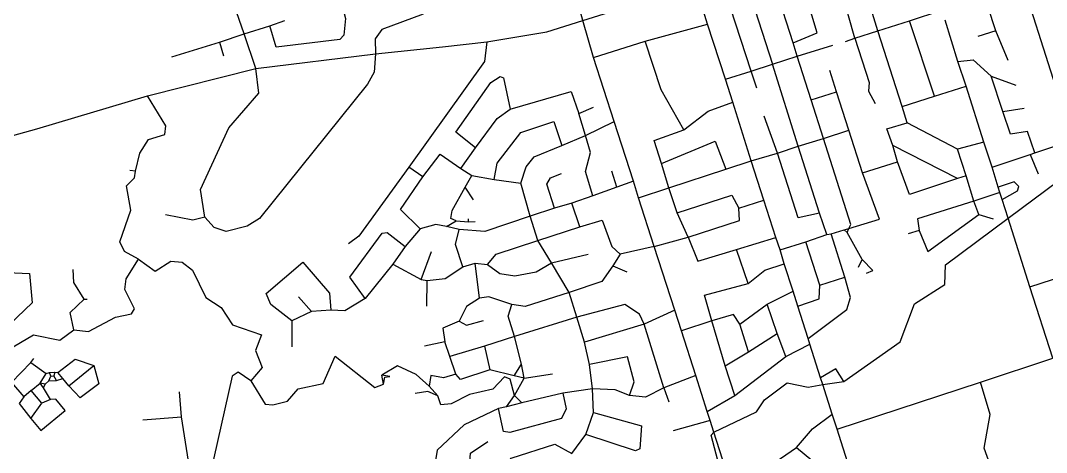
# Model space of a CAD drawing. Header units: metres. Extents: x 609554 to 651406, y 4826501 to 4857446.
# Drawn here: x 634038 to 637794, y 4843043 to 4844622 of the extents above; entities that cross this region are included whole.
import ezdxf

# ---------------------------------------------------------------- set-up
doc = ezdxf.new("R2010")
doc.units = ezdxf.units.M

msp = doc.modelspace()

# ---------------------------------------------------------------- linework, layer by layer
at = {"layer": 'ROADS'}
for points in [[(637890.3, 4844184.6), (637630.9, 4845000), (637579.6, 4845092)], [(636097.2, 4844622.2), (636029.4, 4844867.4)], [(637093, 4844557.2), (637024.8, 4844795), (637101, 4844822.4)], [(636553.5, 4844609.4), (636509.2, 4844752.6)], [(636866.2, 4844541.1), (636954.1, 4844577.7), (636902.6, 4844752.8), (636891.5, 4844763.6), (636804.1, 4844735)], [(634856.8, 4844573.1), (634801.7, 4844732)], [(636866.2, 4844541.1), (636804.1, 4844735)], [(635211.4, 4844690.8), (635227.3, 4844629.9), (635222, 4844568.2), (635207.6, 4844553.2), (634974.2, 4844525.3), (634950.4, 4844603)], [(636097.2, 4844622.2), (636288.3, 4844681.6)], [(636713.3, 4844437.3), (636637, 4844668.9), (636644.4, 4844686.1), (636714, 4844701.3), (636790.7, 4844462.7)], [(637176.8, 4844584.7), (637147.5, 4844679.2)], [(637608.5, 4844584.5), (637579.7, 4844673)], [(635511.7, 4844645.2), (635360.5, 4844589.7), (635336.5, 4844555.2), (635337.1, 4844499.9)], [(637292.7, 4844620.8), (637410.5, 4844659.9)], [(634856.8, 4844573.1), (634950.4, 4844603)], [(634950.4, 4844603), (635005.6, 4844622.3)], [(635745.2, 4844543.8), (635965.2, 4844581.3), (636097.2, 4844622.2)], [(636135.8, 4844486.8), (636097.2, 4844622.2)], [(636325.2, 4844547.3), (636553.5, 4844609.4)], [(636618.9, 4844407.2), (636553.5, 4844609.4)], [(637176.8, 4844584.7), (637292.7, 4844620.8)], [(637384.3, 4844345.4), (637292.7, 4844620.8)], [(637470, 4844473), (637423.7, 4844623.2)], [(634766.2, 4844542.9), (634856.8, 4844573.1)], [(634899.5, 4844447.4), (634856.8, 4844573.1)], [(637093, 4844557.2), (637176.8, 4844584.7)], [(637266.1, 4844307.3), (637176.8, 4844584.7)], [(637608.5, 4844584.5), (637543.3, 4844563.3)], [(637653.7, 4844476.3), (637608.5, 4844584.5)], [(634591.6, 4844489.2), (634766.2, 4844542.9)], [(634766.2, 4844542.9), (634781.7, 4844493.2)], [(635337.1, 4844499.9), (635582.7, 4844525.8)], [(635745.2, 4844543.8), (635736.1, 4844472.6), (635460.2, 4844086.5)], [(635582.7, 4844525.8), (635745.2, 4844543.8)], [(636135.8, 4844486.8), (636325.2, 4844547.3)], [(636466, 4844222.2), (636382.9, 4844368.9), (636325.2, 4844547.3)], [(636881.6, 4844491.3), (636866.2, 4844541.1)], [(636881.6, 4844491.3), (637012.4, 4844532.7)], [(637058.4, 4844545), (637093, 4844557.2)], [(637093, 4844557.2), (637145.5, 4844395.1), (637142.1, 4844364), (637167.4, 4844318.8)], [(635337.1, 4844499.9), (635332.7, 4844433.3), (635308.2, 4844389.3), (634912.9, 4843898.1), (634867.5, 4843869.8), (634790.8, 4843850.9), (634747.3, 4843865.6), (634712.7, 4843903)], [(634899.5, 4844447.4), (635337.1, 4844499.9)], [(636211.8, 4844252.9), (636135.8, 4844486.8)], [(636790.7, 4844462.7), (636881.6, 4844491.3)], [(636932.5, 4844332.2), (636881.6, 4844491.3)], [(634502.5, 4844347.3), (634899.5, 4844447.4)], [(634712.7, 4843903), (634697.1, 4844003.7), (634801.1, 4844230.1), (634910.1, 4844356.1), (634899.5, 4844447.4)], [(636713.3, 4844437.3), (636790.7, 4844462.7)], [(636885.5, 4844162.4), (636790.7, 4844462.7)], [(637470, 4844473), (637525.2, 4844478), (637591.9, 4844419.2)], [(637499.7, 4844382.5), (637470, 4844473)], [(635703.7, 4844156.5), (635631.3, 4844213.7), (635759.5, 4844395.5), (635794.2, 4844417.1), (635806.2, 4844412.9), (635830.4, 4844298.3)], [(636618.9, 4844407.2), (636713.3, 4844437.3)], [(636733.9, 4844374.7), (636713.3, 4844437.3)], [(637025.6, 4844361.9), (637000.8, 4844439.5)], [(637634.1, 4844289), (637591.9, 4844419.2)], [(637591.9, 4844419.2), (637681.5, 4844385.8)], [(636645.5, 4844323.7), (636618.9, 4844407.2)], [(637384.3, 4844345.4), (637499.7, 4844382.5)], [(637564.7, 4844177.7), (637499.7, 4844382.5)], [(634097.4, 4844226), (634502.5, 4844347.3)], [(634458.7, 4844071.2), (634474.4, 4844137.4), (634506, 4844187.2), (634566.1, 4844205.2), (634570.1, 4844236.9), (634502.5, 4844347.3)], [(635830.4, 4844298.3), (636053.5, 4844362.3), (636082.4, 4844282.3)], [(636932.5, 4844332.2), (637025.6, 4844361.9)], [(637070.5, 4844221.7), (637025.6, 4844361.9)], [(637266.1, 4844307.3), (637384.3, 4844345.4)], [(635703.7, 4844156.5), (635783.1, 4844263.4), (635830.4, 4844298.3)], [(636082.4, 4844282.3), (636135.9, 4844304.8)], [(636466, 4844222.2), (636556.1, 4844290.9), (636645.5, 4844323.7)], [(636712.9, 4844109.2), (636645.5, 4844323.7)], [(636977.5, 4844191), (636932.5, 4844332.2)], [(637283.6, 4844248.6), (637266.1, 4844307.3)], [(637634.1, 4844289), (637711.9, 4844301.4)], [(636106.5, 4844201.3), (636082.4, 4844282.3)], [(636808.8, 4844137), (636760.5, 4844272.1)], [(637751.5, 4844138.1), (637725.1, 4844216.6), (637661.8, 4844206.4), (637634.1, 4844289)], [(633907.9, 4844173.9), (634097.4, 4844226)], [(635772.1, 4844041.2), (635783.6, 4844100.9), (635869.1, 4844212.5), (635990.9, 4844253.2), (636019.4, 4844165.7)], [(636106.5, 4844201.3), (636211.8, 4844252.9)], [(636281.8, 4844034.9), (636211.8, 4844252.9)], [(636384.7, 4844099.3), (636358.3, 4844183.8), (636466, 4844222.2)], [(636977.5, 4844191), (637070.5, 4844221.7)], [(637120.7, 4844065.6), (637070.5, 4844221.7)], [(637231, 4844165.6), (637209.8, 4844226.3), (637283.6, 4844248.6)], [(637468.3, 4844151.9), (637283.6, 4844248.6)], [(636019.4, 4844165.7), (636106.5, 4844201.3)], [(636133.4, 4843981.7), (636106.2, 4844069.7), (636125, 4844139.1), (636106.5, 4844201.3)], [(636885.5, 4844162.4), (636977.5, 4844191)], [(637071, 4843861.6), (637077.5, 4843875.8), (636977.5, 4844191)], [(637751.5, 4844138.1), (637890.3, 4844184.6)], [(635650.6, 4844081.5), (635703.7, 4844156.5)], [(635869.4, 4844027.4), (635888.7, 4844087.3), (635918.7, 4844123.9), (636019.4, 4844165.7)], [(636384.7, 4844099.3), (636580.7, 4844180.9), (636620.8, 4844078.6)], [(636808.8, 4844137), (636885.5, 4844162.4)], [(636963.2, 4843917.8), (636885.5, 4844162.4)], [(637248.4, 4844104.9), (637231, 4844165.6)], [(637467.9, 4844044.9), (637231, 4844165.6)], [(637564.7, 4844177.7), (637468.3, 4844151.9)], [(637499.8, 4844054.5), (637468.3, 4844151.9)], [(637594.7, 4844086.2), (637564.7, 4844177.7)], [(635511.3, 4844050), (635574.4, 4844133.1), (635650.6, 4844081.5)], [(636620.8, 4844078.6), (636712.9, 4844109.2)], [(636712.9, 4844109.2), (636808.8, 4844137)], [(636759.2, 4843965.1), (636712.9, 4844109.2)], [(636963.2, 4843917.8), (636884.6, 4843900.3), (636808.8, 4844137)], [(637594.7, 4844086.2), (637734.8, 4844131.8)], [(637734.8, 4844131.8), (637751.5, 4844138.1)], [(637734.8, 4844131.8), (637764, 4844061.8)], [(634469.7, 4843749.6), (634418.2, 4843777.3), (634401.8, 4843813.2), (634441.8, 4843928.7), (634425.7, 4844017.6), (634455.5, 4844046.6), (634458.7, 4844071.2)], [(634458.7, 4844071.2), (634438.4, 4844073.4)], [(635460.2, 4844086.5), (635276, 4843833.2), (635238.9, 4843805.5)], [(635511.3, 4844050), (635460.2, 4844086.5)], [(635650.6, 4844081.5), (635690.5, 4844055.3)], [(636221.4, 4844012.8), (636202.9, 4844071.5)], [(636411.7, 4844009.8), (636384.7, 4844099.3)], [(636411.7, 4844009.8), (636620.8, 4844078.6)], [(637120.7, 4844065.6), (637248.4, 4844104.9)], [(637467.9, 4844044.9), (637292.3, 4843985.7), (637248.4, 4844104.9)], [(637617.2, 4844012.6), (637594.7, 4844086.2)], [(637653.4, 4843899.3), (637838.8, 4844037.7), (637925.9, 4844073.4)], [(635501.7, 4843860.8), (635428.6, 4843931.4), (635511.3, 4844050)], [(635666.2, 4844012.2), (635690.5, 4844055.3)], [(635690.5, 4844055.3), (635772.1, 4844041.2)], [(635772.1, 4844041.2), (635869.4, 4844027.4)], [(635992.9, 4843936.1), (635964.5, 4844024.2), (635977.7, 4844046.4), (636018, 4844063.1)], [(636281.8, 4844034.9), (636221.4, 4844012.8)], [(636301, 4843973.8), (636281.8, 4844034.9)], [(637071, 4843861.6), (637182.8, 4843896.3), (637120.7, 4844065.6)], [(637499.8, 4844054.5), (637467.9, 4844044.9)], [(637528.1, 4843962), (637499.8, 4844054.5)], [(635633.1, 4843889.7), (635613.3, 4843897.6), (635618.5, 4843927.1), (635666.2, 4844012.2)], [(635696.9, 4843966.4), (635666.2, 4844012.2)], [(635904.3, 4843906.9), (635869.4, 4844027.4)], [(636221.4, 4844012.8), (636133.4, 4843981.7)], [(636301, 4843973.8), (636411.7, 4844009.8)], [(636442.3, 4843919.3), (636411.7, 4844009.8)], [(637632.1, 4843967.7), (637688.2, 4843999), (637692.5, 4844015.4), (637675.6, 4844032), (637617.2, 4844012.6)], [(637623.6, 4843993.1), (637617.2, 4844012.6)], [(636133.4, 4843981.7), (636056.1, 4843954.8)], [(636358.4, 4843795.8), (636301, 4843973.8)], [(636442.3, 4843919.3), (636642.6, 4843984), (636668.2, 4843935.4)], [(636668.2, 4843935.4), (636759.2, 4843965.1)], [(636802.8, 4843828.8), (636759.2, 4843965.1)], [(637528.1, 4843962), (637321.9, 4843897.2), (637328.2, 4843854.4)], [(637623.6, 4843993.1), (637528.1, 4843962)], [(637546.6, 4843912.8), (637528.1, 4843962)], [(637632.1, 4843967.7), (637623.6, 4843993.1)], [(637653.4, 4843899.3), (637632.1, 4843967.7)], [(635992.9, 4843936.1), (635904.3, 4843906.9)], [(636056.1, 4843954.8), (635992.9, 4843936.1)], [(636085.1, 4843867.8), (636056.1, 4843954.8)], [(636482.9, 4843830), (636670.6, 4843890.4), (636668.2, 4843935.4)], [(634712.7, 4843903), (634668.9, 4843892.7), (634568.4, 4843911.4)], [(635597.8, 4843868.8), (635633.1, 4843889.7)], [(635633.1, 4843889.7), (635678.4, 4843885.5)], [(635904.3, 4843906.9), (635737.7, 4843850.5), (635643.5, 4843857.9)], [(635678.4, 4843885.5), (635678.4, 4843896.8)], [(635678.4, 4843885.5), (635702.5, 4843887.5)], [(635932.5, 4843818.1), (635904.3, 4843906.9)], [(636085.1, 4843867.8), (636167, 4843891.8), (636202.4, 4843796.4), (636233.5, 4843767.5)], [(636482.9, 4843830), (636442.3, 4843919.3)], [(636989.4, 4843839.2), (636963.2, 4843917.8)], [(637052.6, 4843301.6), (637258.2, 4843447), (637311.2, 4843586.6), (637422.3, 4843656.8), (637424.6, 4843729.1), (637653.4, 4843899.3)], [(637328.2, 4843854.4), (637359.4, 4843777.9), (637546.6, 4843912.8)], [(637546.6, 4843912.8), (637599.4, 4843897.3)], [(637733.5, 4843648.7), (637653.4, 4843899.3)], [(635300.1, 4843606.1), (635244.1, 4843683.6), (635362.1, 4843844.7), (635380.4, 4843847.1), (635446.3, 4843795.2)], [(635501.7, 4843860.8), (635446.3, 4843795.2)], [(635597.8, 4843868.8), (635558.9, 4843876.8), (635501.7, 4843860.8)], [(635643.5, 4843857.9), (635597.8, 4843868.8)], [(635657.7, 4843721.6), (635630.6, 4843802.6), (635643.5, 4843857.9)], [(635932.5, 4843818.1), (636085.1, 4843867.8)], [(637006, 4843842.5), (637053, 4843857.3)], [(637053, 4843857.3), (637071, 4843861.6)], [(637053, 4843857.3), (637064.9, 4843847.2)], [(637064.9, 4843847.2), (637071, 4843861.6)], [(637119.6, 4843748.8), (637064.9, 4843847.2)], [(637328.2, 4843854.4), (637287.5, 4843841.6)], [(635747.7, 4843729.7), (635779.3, 4843768.3), (635932.5, 4843818.1)], [(635981.7, 4843736.4), (635932.5, 4843818.1)], [(636358.4, 4843795.8), (636482.9, 4843830)], [(636482.9, 4843830), (636517.3, 4843742.6), (636659.2, 4843785.2)], [(636659.2, 4843785.2), (636802.8, 4843828.8)], [(636819.1, 4843783.1), (636802.8, 4843828.8)], [(636819.1, 4843783.1), (636913, 4843812.8)], [(636913, 4843812.8), (636989.4, 4843839.2)], [(636964, 4843654.8), (636913, 4843812.8)], [(636989.4, 4843839.2), (637006, 4843842.5)], [(637055.5, 4843683.5), (637006, 4843842.5)], [(635446.3, 4843795.2), (635401, 4843730.9)], [(635504.3, 4843675.3), (635542.9, 4843777.3)], [(636358.4, 4843795.8), (636233.5, 4843767.5)], [(636433.1, 4843563.1), (636358.4, 4843795.8)], [(636701.7, 4843659.9), (636659.2, 4843785.2)], [(636833.6, 4843732.4), (636819.1, 4843783.1)], [(634424.9, 4843677.4), (634469.7, 4843749.6)], [(634469.7, 4843749.6), (634531, 4843705.2), (634587.9, 4843742.6), (634629.5, 4843738.7), (634667.1, 4843709.1), (634716, 4843609.3), (634772, 4843573)], [(635030.7, 4843524.2), (634953.9, 4843583.8), (634937, 4843624.5), (635071.7, 4843738.9), (635169.3, 4843625.2), (635174.1, 4843562.8)], [(635657.7, 4843721.6), (635702.9, 4843734.8)], [(635702.9, 4843734.8), (635747.7, 4843729.7)], [(635718.2, 4843606.8), (635702.9, 4843734.8)], [(635747.7, 4843729.7), (635792.4, 4843697), (635847.5, 4843688), (635925.9, 4843702.9), (635981.7, 4843736.4)], [(635981.7, 4843736.4), (636115.8, 4843767.2)], [(636046.1, 4843627.7), (635981.7, 4843736.4)], [(636233.5, 4843767.5), (636206.5, 4843725.5)], [(637106.2, 4843719.7), (637119.6, 4843748.8)], [(637135.5, 4843698.7), (637158.3, 4843708.2), (637119.6, 4843748.8)], [(637733.5, 4843648.7), (638030.9, 4843744.4)], [(633990.2, 4843700.3), (634070.5, 4843697.1), (634080.7, 4843589.5), (633969.5, 4843483.2), (633907.1, 4843513.9)], [(634271.1, 4843602.7), (634233.4, 4843664.2), (634230.9, 4843711.6)], [(635401, 4843730.9), (635300.1, 4843606.1)], [(635401, 4843730.9), (635504.3, 4843675.3)], [(635526.3, 4843671.6), (635592.3, 4843678.4), (635657.7, 4843721.6)], [(636206.5, 4843725.5), (636166.7, 4843667.3), (636046.1, 4843627.7)], [(636206.5, 4843725.5), (636257.6, 4843702.9)], [(636701.7, 4843659.9), (636762.4, 4843709.1), (636833.6, 4843732.4)], [(636866.7, 4843632), (636833.6, 4843732.4)], [(634232.7, 4843490.7), (634286.3, 4843484.6), (634385.7, 4843537.5), (634444.7, 4843549.5), (634455.5, 4843568.1), (634419.7, 4843639.1), (634424.9, 4843677.4)], [(635504.3, 4843675.3), (635526.3, 4843671.6)], [(635525.2, 4843577.8), (635526.3, 4843671.6)], [(636568.4, 4843523.5), (636541.6, 4843618.1), (636701.7, 4843659.9)], [(636921.6, 4843458.9), (637063.7, 4843565.5), (637076.6, 4843608.8), (637055.5, 4843683.5)], [(636964, 4843654.8), (637055.5, 4843683.5)], [(636046.1, 4843627.7), (635885.8, 4843576.7), (635836.3, 4843583.3)], [(636074.3, 4843537.1), (636046.1, 4843627.7)], [(636772.1, 4843585.3), (636866.7, 4843632)], [(636883.7, 4843577.3), (636866.7, 4843632)], [(636883.7, 4843577.3), (636961.8, 4843604.5), (636964, 4843654.8)], [(637816.9, 4843387.2), (637733.5, 4843648.7)], [(634232.7, 4843490.7), (634219.6, 4843554.2), (634271.1, 4843602.7)], [(634271.1, 4843602.7), (634281.5, 4843603.5)], [(635103.2, 4843557.5), (635055.7, 4843612.1)], [(635300.1, 4843606.1), (635225.2, 4843560.2), (635174.1, 4843562.8)], [(635718.2, 4843606.8), (635670.6, 4843576.8), (635643.5, 4843523.3)], [(635836.3, 4843583.3), (635753, 4843611.8), (635718.2, 4843606.8)], [(635846.3, 4843466.5), (635823.6, 4843541.1), (635836.3, 4843583.3)], [(636321, 4843511.6), (636304, 4843548.3), (636250.9, 4843583.3), (636074.3, 4843537.1)], [(636671.7, 4843511.4), (636772.1, 4843585.3)], [(636808.4, 4843477.9), (636772.1, 4843585.3)], [(634772, 4843573), (634814, 4843509), (634919.7, 4843473), (634898.3, 4843414.9), (634922.2, 4843352.8)], [(635103.2, 4843557.5), (635030.7, 4843524.2)], [(635174.1, 4843562.8), (635103.2, 4843557.5)], [(636433.1, 4843563.1), (636321, 4843511.6)], [(636457.4, 4843487.5), (636433.1, 4843563.1)], [(636671.7, 4843511.4), (636648.5, 4843547), (636568.4, 4843523.5)], [(636921.6, 4843458.9), (636883.7, 4843577.3)], [(635030.7, 4843524.2), (635031.5, 4843429.2)], [(635643.5, 4843523.3), (635583.6, 4843496.7), (635591.6, 4843447.3)], [(635643.5, 4843523.3), (635671.1, 4843508.3), (635732.7, 4843525.4)], [(636074.3, 4843537.1), (635846.3, 4843466.5)], [(636102.4, 4843445.6), (636074.3, 4843537.1)], [(636321, 4843511.6), (636102.4, 4843445.6)], [(636393.5, 4843278.8), (636321, 4843511.6)], [(636568.4, 4843523.5), (636457.4, 4843487.5)], [(636618.2, 4843359.4), (636568.4, 4843523.5)], [(636703.1, 4843411), (636671.7, 4843511.4)], [(633963.9, 4843400.4), (634085.7, 4843472.4), (634181.5, 4843452.7), (634232.7, 4843490.7)], [(636509.9, 4843323.9), (636457.4, 4843487.5)], [(636703.1, 4843411), (636808.4, 4843477.9)], [(636840.1, 4843393.5), (636808.4, 4843477.9)], [(635591.6, 4843447.3), (635516.7, 4843431)], [(635609.2, 4843393.1), (635591.6, 4843447.3)], [(635846.3, 4843466.5), (635736.4, 4843431.5)], [(635872, 4843366), (635846.3, 4843466.5)], [(636121.2, 4843364.4), (636102.4, 4843445.6)], [(636840.1, 4843393.5), (636927.7, 4843439.1)], [(636927.7, 4843439.1), (636921.6, 4843458.9)], [(636967, 4843315.6), (636927.7, 4843439.1)], [(635146.3, 4843294.7), (635189.5, 4843394.8), (635335.6, 4843279.9), (635367.4, 4843292.2)], [(635736.4, 4843431.5), (635609.2, 4843393.1)], [(635736.4, 4843431.5), (635756.4, 4843344.6)], [(636618.2, 4843359.4), (636703.1, 4843411)], [(634005, 4843298.8), (634076.3, 4843372.1)], [(634076.3, 4843372.1), (634086.7, 4843386.5)], [(634076.3, 4843372.1), (634131.8, 4843331.6)], [(634174.8, 4843334.8), (634238.5, 4843383.8), (634306.7, 4843361)], [(634214.8, 4843286.3), (634306.7, 4843361)], [(634306.7, 4843361), (634324.4, 4843293.8), (634256.6, 4843242), (634214.8, 4843286.3)], [(635533.9, 4843285), (635486.3, 4843327.7), (635418.6, 4843358.9), (635360.4, 4843325)], [(635631.5, 4843329.2), (635609.2, 4843393.1)], [(635845.1, 4843323), (635872, 4843366)], [(635881.7, 4843313.7), (635872, 4843366)], [(636267.7, 4843250.6), (636284.8, 4843301.4), (636260.3, 4843391.9), (636121.2, 4843364.4)], [(636131.7, 4843275.1), (636121.2, 4843364.4)], [(636653.7, 4843251.1), (636618.2, 4843359.4)], [(636653.7, 4843251.1), (636840.1, 4843393.5)], [(637552, 4843299.6), (637816.9, 4843387.2)], [(634110, 4843296.5), (634131.8, 4843331.6)], [(634131.8, 4843331.6), (634144.1, 4843335)], [(634141.1, 4843303.9), (634148.4, 4843321.6)], [(634144.1, 4843335), (634163.7, 4843335.8)], [(634148.4, 4843321.6), (634144.1, 4843335)], [(634148.4, 4843321.6), (634159.9, 4843322.5)], [(634163.7, 4843335.8), (634159.9, 4843322.5)], [(634169.6, 4843305.9), (634159.9, 4843322.5)], [(634163.7, 4843335.8), (634174.8, 4843334.8)], [(634193.2, 4843312.5), (634174.8, 4843334.8)], [(634881.6, 4843304.1), (634835, 4843336.8), (634813.3, 4843322.1), (634732.6, 4842963)], [(634922.2, 4843352.8), (634881.6, 4843304.1)], [(635367.4, 4843292.2), (635371.9, 4843317.9), (635390.3, 4843320.5), (635360.4, 4843325)], [(635367.4, 4843292.2), (635360.4, 4843325)], [(635631.5, 4843329.2), (635586.3, 4843315.8), (635539.9, 4843323.9), (635533.9, 4843285)], [(635756.4, 4843344.6), (635649.3, 4843308.9), (635631.5, 4843329.2)], [(635845.1, 4843323), (635756.4, 4843344.6)], [(635881.7, 4843313.7), (635845.1, 4843323)], [(635881.7, 4843313.7), (635985.7, 4843329.6)], [(636509.9, 4843323.9), (636393.5, 4843278.8)], [(636552.3, 4843192.2), (636509.9, 4843323.9)], [(637052.6, 4843301.6), (637023.4, 4843348), (636967, 4843315.6)], [(634005, 4843298.8), (634050.1, 4843246.5)], [(634077.4, 4843268.9), (634110, 4843296.5)], [(634128, 4843292.2), (634110, 4843296.5)], [(634121.8, 4843279.2), (634110, 4843296.5)], [(634121.8, 4843279.2), (634128, 4843292.2)], [(634128, 4843292.2), (634141.1, 4843303.9)], [(634141.1, 4843303.9), (634169.6, 4843305.9)], [(634169.6, 4843305.9), (634193.2, 4843312.5)], [(634214.8, 4843286.3), (634193.2, 4843312.5)], [(634881.6, 4843304.1), (634934, 4843218.9), (634962.1, 4843216.5), (635014.9, 4843229.8), (635054.9, 4843274.7), (635146.3, 4843294.7)], [(635533.9, 4843285), (635565.4, 4843249.9)], [(635846.3, 4843250.4), (635830.3, 4843310.3), (635809.9, 4843318.7), (635767.1, 4843273.9), (635681.2, 4843254.7), (635615, 4843220.8), (635576.6, 4843216.3), (635565.4, 4843249.9)], [(635846.3, 4843250.4), (635881.7, 4843313.7)], [(636576.2, 4843116.6), (636732.1, 4843191.5), (636762.1, 4843234.7), (636845, 4843296.8), (636921.6, 4843281.7), (636975.1, 4843290.5)], [(636975.1, 4843290.5), (636967, 4843315.6)], [(636975.1, 4843290.5), (637052.6, 4843301.6)], [(637009.9, 4843182.3), (636975.1, 4843290.5)], [(637027.7, 4843127.6), (637552, 4843299.6)], [(637599.5, 4842967.2), (637566.3, 4843058.5), (637587.9, 4843181.3), (637552, 4843299.6)], [(634050.1, 4843246.5), (634033.3, 4843221.6), (634075.5, 4843167.2)], [(634077.4, 4843268.9), (634050.1, 4843246.5)], [(634116, 4843222.6), (634077.4, 4843268.9)], [(634147.6, 4843236), (634121.8, 4843279.2)], [(634627.4, 4843173.3), (634620.5, 4843264.7)], [(635565.4, 4843249.9), (635529.7, 4843265.1), (635482.5, 4843257.7)], [(636023, 4843259.1), (636035.3, 4843202.3), (636018.5, 4843166.5), (635829.8, 4843116.1), (635805.7, 4843119.7), (635788.4, 4843202.9)], [(635817.7, 4843210), (635846.3, 4843250.4)], [(635873.7, 4843224.2), (635846.3, 4843250.4)], [(636023, 4843259.1), (635873.7, 4843224.2)], [(636131.7, 4843275.1), (636023, 4843259.1)], [(636267.7, 4843250.6), (636215.4, 4843272.1), (636131.7, 4843275.1)], [(636135.7, 4843189.2), (636131.7, 4843275.1)], [(636393.5, 4843278.8), (636326.2, 4843244.6), (636267.7, 4843250.6)], [(636393.5, 4843278.8), (636411.3, 4843227.7)], [(636552.3, 4843192.2), (636653.7, 4843251.1)], [(634075.5, 4843167.2), (634111.9, 4843122.3), (634201.9, 4843196), (634167.6, 4843237.6), (634147.6, 4843236)], [(634075.5, 4843167.2), (634116, 4843222.6)], [(634147.6, 4843236), (634116, 4843222.6)], [(635817.7, 4843210), (635788.4, 4843202.9)], [(635873.7, 4843224.2), (635817.7, 4843210)], [(634485.5, 4843162.3), (634627.4, 4843173.3)], [(634652.5, 4843010.9), (634627.4, 4843173.3)], [(635788.4, 4843202.9), (635662.6, 4843144.1), (635563.6, 4843051.3), (635553.3, 4842989.6)], [(636135.7, 4843189.2), (636311, 4843140.3), (636305.2, 4843056.2), (636289.6, 4843048.4), (636107.4, 4843108.1)], [(636107.4, 4843108.1), (636135.7, 4843189.2)], [(636562.7, 4843159.2), (636552.3, 4843192.2)], [(636879.1, 4843060.1), (636937.9, 4843129.2), (637009.9, 4843182.3)], [(637027.7, 4843127.6), (637009.9, 4843182.3)], [(636562.7, 4843159.2), (636426.8, 4843122)], [(636576.2, 4843116.6), (636562.7, 4843159.2)], [(636057, 4843038.2), (636107.4, 4843108.1)], [(636255.1, 4842747.7), (636239.5, 4842784.6), (636253.6, 4842816.1), (636303.8, 4842830.3), (636410.8, 4842906.3), (636427, 4842938.8), (636519, 4842983.1), (636557.5, 4842979.2), (636590.9, 4843013.3), (636567.1, 4843106.1), (636576.2, 4843116.6)], [(636641.5, 4842915.8), (636576.2, 4843116.6)], [(637072.8, 4842984.6), (637027.7, 4843127.6)], [(635682, 4842992.4), (635685, 4843040.5), (635749.4, 4843083.2)], [(635806.1, 4842978.2), (635834.1, 4843022.2), (635993.6, 4843072.6), (636057, 4843038.2)], [(636641.5, 4842915.8), (636706.9, 4842942), (636879.1, 4843060.1)], [(636879.1, 4843060.1), (636983.6, 4842974.2), (637072.8, 4842984.6)]]:
    msp.add_lwpolyline(points, dxfattribs=at)

doc.saveas('drawing.dxf')
